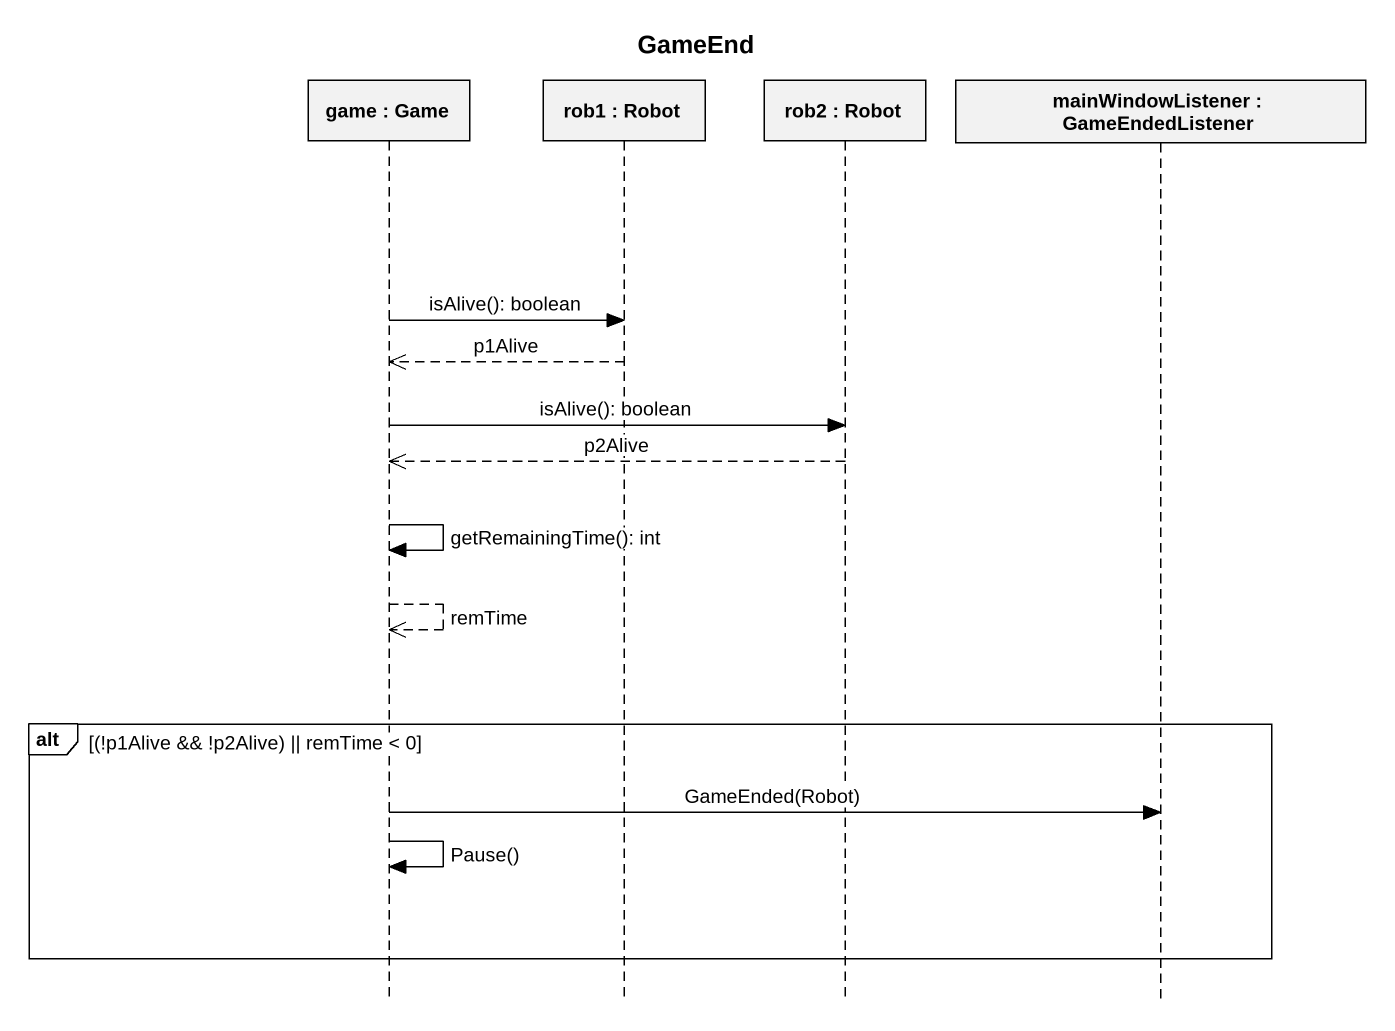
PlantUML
@startuml
title GameEnd
hide footbox
participant "game : Game" as game
participant "rob1 : Robot" as rob1
participant "rob2 : Robot" as rob2
participant "mainWindowListener : GameEndedListener" as mainWindowListener

game -> rob1 : isAlive(): boolean
rob1 -->> game : p1Alive
game -> rob2 : isAlive(): boolean
rob2 -->> game : p2Alive
game -> game : getRemainingTime(): int
game -->> game : remTime
alt (!p1Alive && !p2Alive) || remTime < 0
  game -> mainWindowListener : GameEnded(Robot)
  game -> game : Pause()
end
@enduml
